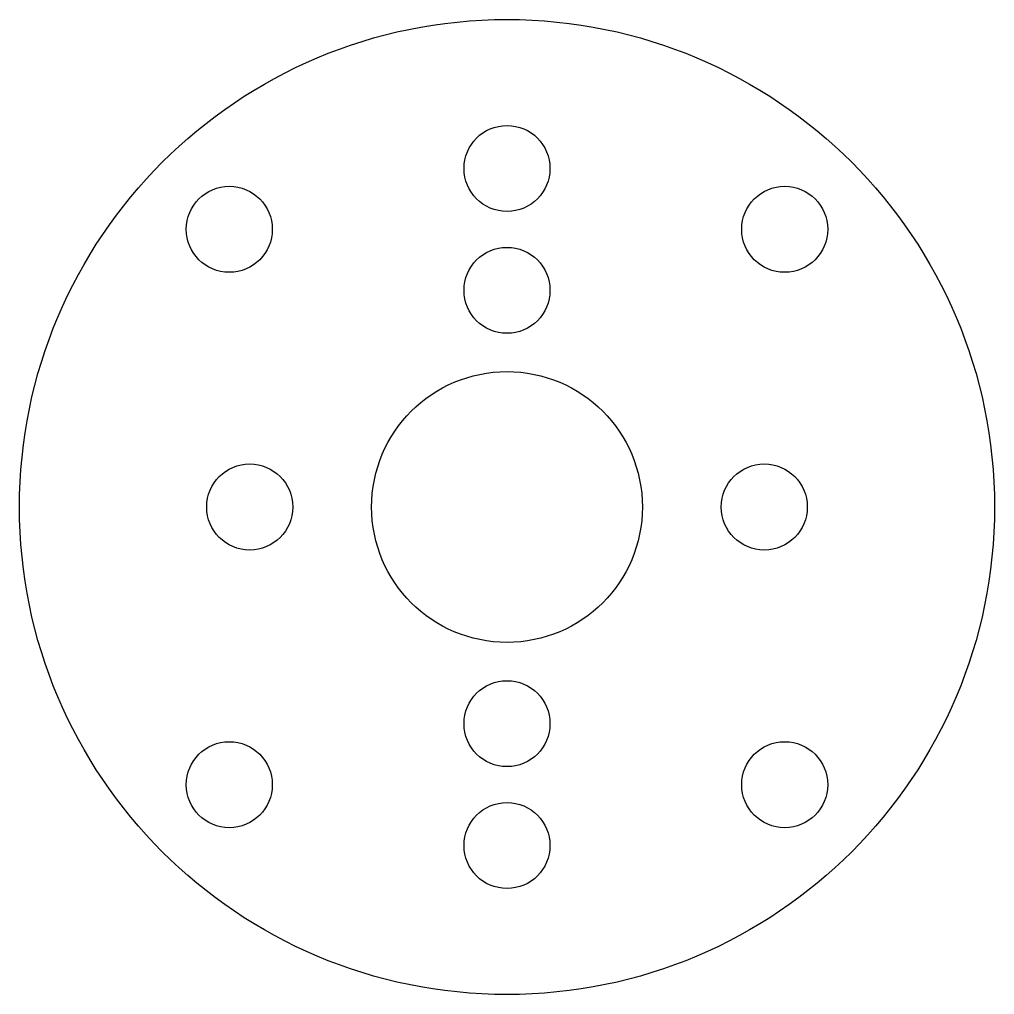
# Model space of a CAD drawing. Header units: millimetres. Extents: x -18 to 18, y -18 to 18.
import ezdxf

# ---------------------------------------------------------------- set-up
doc = ezdxf.new("R2010")
doc.units = ezdxf.units.MM
doc.layers.get('0').update_dxf_attribs({"linetype": 'CONTINUOUS'})

msp = doc.modelspace()

# ---------------------------------------------------------------- linework, layer by layer
for centre, radius in [((0, 0), 18), ((0, 12.5), 1.587), ((-10.253, 10.253), 1.587), ((10.253, 10.253), 1.587), ((0, 8), 1.587), ((0, 0), 5), ((-9.5, 0), 1.588), ((9.5, 0), 1.588), ((0, -8), 1.587), ((-10.253, -10.253), 1.587), ((10.253, -10.253), 1.587), ((0, -12.5), 1.587)]:
    msp.add_circle(centre, radius)

doc.saveas('drawing.dxf')
